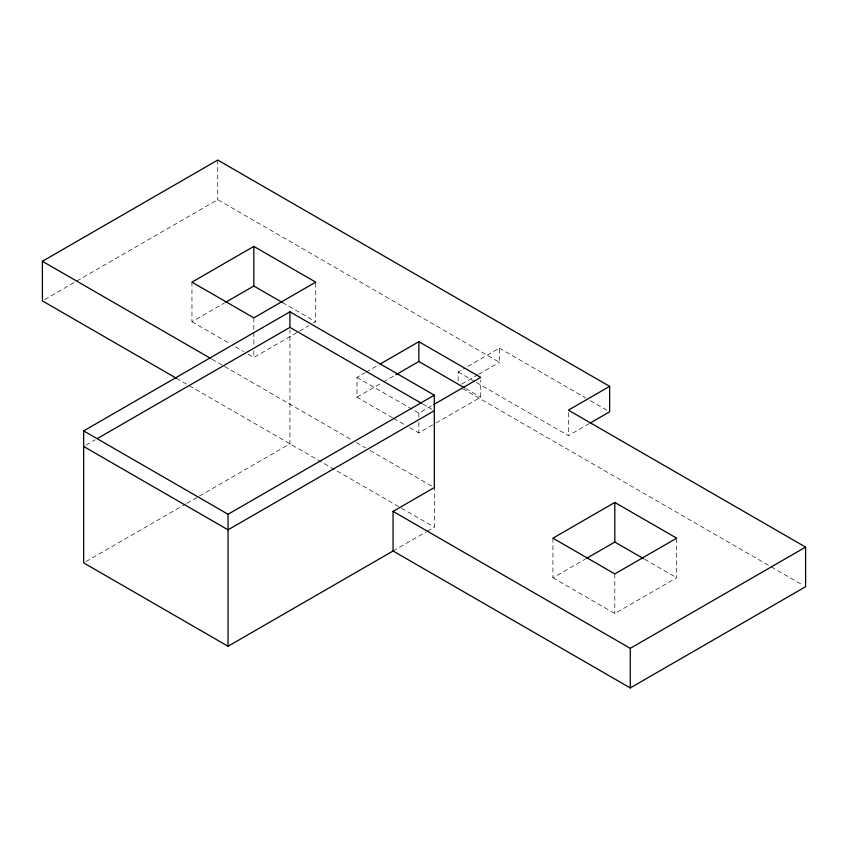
<?xml version="1.0" encoding="UTF-8"?>
<svg xmlns="http://www.w3.org/2000/svg" width="848" height="848" viewBox="0 0 848 848"><rect width="100%" height="100%" fill="white"/><g stroke="black" fill="none" stroke-linecap="round" stroke-linejoin="round"><path stroke-width="0.64" stroke-dasharray="4.24 3.18" d="M44.69 299.567L217.735 199.662L499.43 362.297L499.43 348.157L466.188 367.343M191.955 282.14L191.955 321.731L224.042 303.213M85.955 445.136L95.124 439.836M248.104 354.157L253.838 357.464L298.528 331.663M299.673 330.996L308.842 325.706M313.421 323.056L315.71 321.742L315.71 282.14M392.497 417.714L356.976 397.203L356.976 377.402L364.99 372.77M366.135 372.113L378.749 364.831M356.976 397.203L382.183 382.649M383.328 381.982L395.931 374.71M85.955 561.567L185.659 504.009M186.804 503.352L198.262 496.737M199.407 496.069L289.942 443.801L289.942 330.01M458.164 380.975L458.164 371.975L465.043 368.011M461.598 384.133L477.647 374.869M478.791 374.212L499.43 362.297M356.976 377.402L418.859 413.135L432.607 405.196M409.69 427.636L418.859 432.925L434.897 423.671M436.042 423.004L480.731 397.203L480.731 380.042M476.343 382.48L568.393 435.618L589.021 423.703M393.069 550.988L426.3 531.802M427.445 531.134L434.324 527.17L434.324 487.568M552.938 538.173L552.938 577.774L585.014 559.256M552.938 577.774L614.811 613.496L676.693 577.774L676.693 538.173M499.43 348.157L585.788 398.019M590.335 400.648L607.38 410.485M458.164 371.975L475.209 381.823M465.838 388.607L480.731 397.203M462.711 388.744L770.079 566.199M771.224 566.867L803.31 585.385M282.479 302.556L315.71 321.742M422.866 404.114L432.035 409.404M644.607 559.256L676.693 577.774M393.642 418.371L405.1 424.986M191.955 321.731L229.776 343.567M235.5 346.874L243.524 351.507M212 359.213L223.469 365.827M224.614 366.484L351.814 439.932M356.393 442.571L365.562 447.871M370.152 450.511L432.035 486.243M176.479 378.303L434.324 527.159M614.811 573.905L614.811 613.496M568.393 412.711L568.393 435.618M418.859 413.135L418.859 417.089M418.859 422.368L418.859 432.925M253.838 317.862L253.838 331.059M253.838 332.384L253.838 345.581M253.838 350.86L253.838 357.464M217.735 160.06L217.735 199.662"/><path stroke-width="1.27" d="M176.479 378.303L42.4 300.892L42.4 261.29L217.735 160.06L609.648 386.338L609.648 411.799L590.166 423.046M253.828 246.408L191.955 282.14L253.838 317.862L315.71 282.14L253.828 246.408L253.828 286.009L282.479 302.556M225.186 302.545L253.828 286.009M393.069 550.988L228.048 646.25L83.666 562.892L83.666 430.901L289.942 311.81L434.324 395.168L434.324 487.568L393.069 511.386L393.069 550.988L630.265 687.94L805.6 586.71L805.6 547.108L568.393 410.156L609.648 386.338M97.414 438.511L289.942 327.37L421.721 403.447M379.893 364.174L418.848 341.68L480.731 377.402L433.752 404.528M395.931 374.71L418.848 361.481L464.693 387.939M83.666 430.901L228.048 514.259L434.324 395.168M434.324 410.729L228.048 529.82L83.666 446.451M614.811 502.451L552.938 538.173L614.811 573.905L676.693 538.173L614.811 502.451L614.811 542.052L586.169 558.588M393.069 511.386L630.265 648.338L805.6 547.108M614.811 542.052L643.462 558.588M42.4 261.29L210.855 358.545M630.265 648.338L630.265 687.94M418.848 341.68L418.848 361.481M289.942 311.81L289.942 327.37M228.048 514.259L228.048 646.25"/></g></svg>
